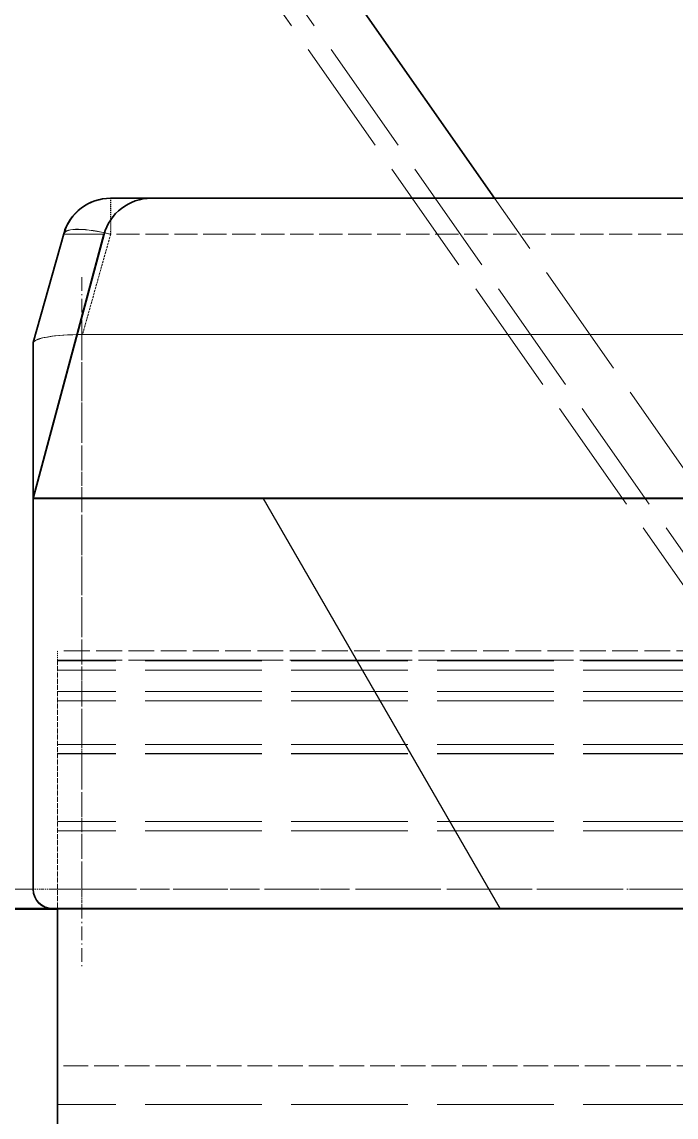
# Model space of a CAD drawing. Header units: millimetres. Extents: x 12184 to 41592, y 8990 to 29785.
# Drawn here: x 23019.1 to 23086.3, y 16817.3 to 16929.8 of the extents above; entities that cross this region are included whole.
import ezdxf

# ---------------------------------------------------------------- set-up
doc = ezdxf.new("R2010")
doc.units = ezdxf.units.MM
doc.linetypes.add('DASHDOT', pattern=[18.5, 12, -3, 0.5, -3])
doc.linetypes.add('DASHED', pattern=[15, 12, -3])

# ---------------------------------------------------------------- blocks, each defined once
blk = doc.blocks.new('A$C55E021B5')
at = {"color": 7, "linetype": 'DASHED', "lineweight": 13}
for p, q in [((135.74, 250.5), (580, 884.97)), ((138.08, 250.5), (580, 881.62)), ((173.83, 313.61), (426.95, 675.11)), ((165.85, 627.66), (471.85, 627.66)), ((165.85, 627.57), (471.85, 627.57)), ((165.85, 626.62), (471.85, 626.62)), ((165.85, 626.62), (471.85, 626.62)), ((165.85, 624.42), (471.85, 624.42)), ((165.85, 623.46), (471.85, 623.46)), ((165.85, 623.46), (471.85, 623.46)), ((165.85, 619), (471.85, 619)), ((165.85, 618.04), (471.85, 618.04)), ((165.85, 618.04), (471.85, 618.04)), ((165.85, 611.07), (471.85, 611.07)), ((165.85, 610.11), (471.85, 610.11)), ((165.85, 610.11), (471.85, 610.11)), ((165.85, 581.99), (471.85, 581.99))]:
    blk.add_line(p, q, dxfattribs=at)
at = {"color": 7, "lineweight": 35, "ltscale": 0.422421}
blk.add_line((426.95, 675.11), (572.33, 882.73), dxfattribs=at)
at = {"color": 7, "lineweight": 35, "ltscale": 0.184631}
blk.add_line((462.24, 675.11), (351.46, 675.11), dxfattribs=at)
at = {"color": 7, "lineweight": 35, "ltscale": 0.006926}
blk.add_line((462.24, 675.11), (466.39, 675.11), dxfattribs=at)
at = {"color": 7, "linetype": 'DASHED', "lineweight": 13, "ltscale": 0.006176}
blk.add_line((466.39, 675.11), (466.39, 671.41), dxfattribs=at)
at = {"color": 7, "linetype": 'DASHED', "lineweight": 13, "ltscale": 0.198483}
blk.add_line((347.3, 671.41), (466.39, 671.41), dxfattribs=at)
at = {"color": 7, "linetype": 'DASHED', "lineweight": 13, "ltscale": 0.017821}
blk.add_line((466.39, 671.41), (469.28, 661.11), dxfattribs=at)
at = {"color": 7, "lineweight": 35, "ltscale": 0.046803}
blk.add_line((467.07, 671.41), (474.35, 644.28), dxfattribs=at)
at = {"color": 7, "lineweight": 13, "ltscale": 0.006908}
blk.add_line((471.22, 671.41), (467.07, 671.41), dxfattribs=at)
at = {"color": 7, "lineweight": 35, "ltscale": 0.019325}
blk.add_line((474.34, 660.3), (471.21, 671.46), dxfattribs=at)
at = {"color": 7, "lineweight": 13, "ltscale": 0.019295}
blk.add_line((474.35, 660.26), (471.22, 671.41), dxfattribs=at)
at = {"color": 7, "linetype": 'DASHDOT', "lineweight": 13, "ltscale": 0.118001}
blk.add_line((469.35, 667.01), (469.35, 596.21), dxfattribs=at)
at = {"color": 7, "linetype": 'DASHED', "lineweight": 13, "ltscale": 0.208334}
for p, q in [((469.35, 661.11), (344.35, 661.11)), ((469.35, 604.11), (344.35, 604.11))]:
    blk.add_line(p, q, dxfattribs=at)
at = {"color": 7, "linetype": 'DASHED', "lineweight": 13, "ltscale": 0.208121}
blk.add_line((344.41, 661.11), (469.28, 661.11), dxfattribs=at)
at = {"color": 7, "linetype": 'DASHED', "lineweight": 13, "ltscale": 0.095}
blk.add_line((469.35, 661.11), (469.35, 604.11), dxfattribs=at)
at = {"color": 7, "lineweight": 35, "ltscale": 0.026629}
blk.add_line((474.35, 644.28), (474.35, 660.26), dxfattribs=at)
at = {"color": 7, "lineweight": 35, "ltscale": 0.026579}
blk.add_line((474.35, 644.28), (474.35, 660.23), dxfattribs=at)
at = {"color": 7, "lineweight": 35, "ltscale": 0.225}
blk.add_line((474.35, 644.28), (339.35, 644.28), dxfattribs=at)
blk.add_line((474.35, 644.28), (339.35, 644.28), dxfattribs=at)
at = {"color": 7, "lineweight": 13, "ltscale": 0.081158}
blk.add_line((450.72, 644.28), (426.37, 602.11), dxfattribs=at)
at = {"color": 7, "lineweight": 35, "ltscale": 0.066952}
blk.add_line((474.35, 644.28), (474.35, 604.11), dxfattribs=at)
at = {"color": 7, "linetype": 'DASHED', "lineweight": 13, "ltscale": 0.220833}
for p, q in [((339.35, 628.61), (471.85, 628.61)), ((339.35, 627.66), (471.85, 627.66))]:
    blk.add_line(p, q, dxfattribs=at)
at = {"color": 7, "linetype": 'DASHED', "lineweight": 13, "ltscale": 0.001594}
blk.add_line((471.85, 627.66), (471.85, 628.61), dxfattribs=at)
at = {"color": 7, "linetype": 'DASHED', "lineweight": 13, "ltscale": 0.042573}
blk.add_line((471.85, 627.66), (471.85, 602.11), dxfattribs=at)
at = {"color": 7, "linetype": 'DASHDOT', "lineweight": 13, "ltscale": 0.25}
blk.add_line((481.85, 604.11), (331.85, 604.11), dxfattribs=at)
at = {"color": 7, "linetype": 'DASHED', "lineweight": 13, "ltscale": 0.008334}
blk.add_line((474.35, 604.11), (469.35, 604.11), dxfattribs=at)
at = {"color": 7, "linetype": 'DASHED', "lineweight": 13, "ltscale": 0.003333}
blk.add_line((469.35, 602.11), (469.35, 604.11), dxfattribs=at)
at = {"color": 7, "lineweight": 35, "ltscale": 0.218333}
blk.add_line((341.35, 602.11), (472.35, 602.11), dxfattribs=at)
at = {"color": 7, "lineweight": 35, "ltscale": 0.21}
blk.add_line((345.85, 602.11), (471.85, 602.11), dxfattribs=at)
at = {"color": 7, "linetype": 'DASHED', "lineweight": 13, "ltscale": 5.49316e-05}
blk.add_line((471.85, 602.11), (471.85, 602.08), dxfattribs=at)
at = {"color": 7, "lineweight": 35, "ltscale": 0.026667}
for p, q in [((487.85, 602.11), (471.85, 602.11)), ((487.85, 602.08), (471.85, 602.08))]:
    blk.add_line(p, q, dxfattribs=at)
at = {"color": 7, "lineweight": 35, "ltscale": 0.436612}
blk.add_line((471.85, 602.11), (471.85, 340.15), dxfattribs=at)
at = {"color": 7, "lineweight": 35, "ltscale": 0.436557}
blk.add_line((471.85, 602.08), (471.85, 340.15), dxfattribs=at)
at = {"color": 7, "linetype": 'DASHED', "lineweight": 13, "ltscale": 0.21}
blk.add_line((345.85, 585.97), (471.85, 585.97), dxfattribs=at)
at = {"color": 7, "lineweight": 35}
for centre, radius, start, end in [((462.24, 670.11), 5, 15.0447, 90.0241), ((466.39, 670.11), 5, 15.6913, 90), ((474.2, 660.26), 0.151, 0.1268, 15.8816), ((472.35, 604.11), 2, 270, 360)]:
    blk.add_arc(centre, radius, start, end, dxfattribs=at)
at = {"color": 7, "lineweight": 13}
for major_axis, ratio, start_param, end_param in [((0, -5), 0.998883, 1.832596, 3.141593), ((4.81, 1.35), 0.249786, 6.236037, 6.283185)]:
    blk.add_ellipse((466.39, 670.11), major_axis=major_axis, ratio=ratio, start_param=start_param, end_param=end_param, dxfattribs=at)
at = {"color": 7, "linetype": 'DASHED', "lineweight": 13}
for centre, major_axis, ratio, start_param, end_param in [((466.39, 670.11), (4.81, 1.35), 0.249786, 6.283185, 7.783926), ((469.17, 660.24), (-5.18, -0.02), 0.168137, 3.188074, 4.688815), ((469.35, 660.23), (-5, 0), 0.176327, 3.141593, 4.712389)]:
    blk.add_ellipse(centre, major_axis=major_axis, ratio=ratio, start_param=start_param, end_param=end_param, dxfattribs=at)
blk = doc.blocks.new('1')
at = {"color": 7, "linetype": 'DASHED', "lineweight": 13}
for p, q in [((23358.91, 16487.1), (22914.65, 17121.57)), ((23356.56, 16487.1), (22914.65, 17118.22)), ((23320.82, 16550.22), (23067.69, 16911.72)), ((23328.8, 16864.26), (23022.8, 16864.26)), ((23328.8, 16864.18), (23022.8, 16864.18)), ((23328.8, 16863.22), (23022.8, 16863.22)), ((23328.8, 16863.22), (23022.8, 16863.22)), ((23328.8, 16861.02), (23022.8, 16861.02)), ((23328.8, 16860.06), (23022.8, 16860.06)), ((23328.8, 16860.06), (23022.8, 16860.06)), ((23328.8, 16855.6), (23022.8, 16855.6)), ((23328.8, 16854.65), (23022.8, 16854.65)), ((23328.8, 16854.65), (23022.8, 16854.65)), ((23328.8, 16847.67), (23022.8, 16847.67)), ((23328.8, 16846.71), (23022.8, 16846.71)), ((23328.8, 16846.71), (23022.8, 16846.71)), ((23328.8, 16818.59), (23022.8, 16818.59))]:
    blk.add_line(p, q, dxfattribs=at)
at = {"color": 7, "lineweight": 35, "ltscale": 0.422421}
blk.add_line((23067.69, 16911.72), (22922.32, 17119.33), dxfattribs=at)
at = {"color": 7, "linetype": 'DASHED', "lineweight": 13, "ltscale": 0.006176}
blk.add_line((23028.25, 16911.72), (23028.25, 16908.01), dxfattribs=at)
at = {"color": 7, "lineweight": 35, "ltscale": 0.006926}
blk.add_line((23032.41, 16911.72), (23028.25, 16911.72), dxfattribs=at)
at = {"color": 7, "lineweight": 35, "ltscale": 0.184631}
blk.add_line((23032.41, 16911.72), (23143.19, 16911.72), dxfattribs=at)
at = {"color": 7, "lineweight": 35, "ltscale": 0.019325}
blk.add_line((23020.3, 16896.91), (23023.44, 16908.07), dxfattribs=at)
at = {"color": 7, "lineweight": 35, "ltscale": 0.046803}
blk.add_line((23027.57, 16908.01), (23020.3, 16880.89), dxfattribs=at)
at = {"color": 7, "lineweight": 13, "ltscale": 0.019295}
blk.add_line((23020.3, 16896.86), (23023.43, 16908.01), dxfattribs=at)
at = {"color": 7, "lineweight": 13, "ltscale": 0.006908}
blk.add_line((23023.43, 16908.01), (23027.57, 16908.01), dxfattribs=at)
at = {"color": 7, "linetype": 'DASHED', "lineweight": 13, "ltscale": 0.017821}
blk.add_line((23028.25, 16908.01), (23025.36, 16897.72), dxfattribs=at)
at = {"color": 7, "linetype": 'DASHED', "lineweight": 13, "ltscale": 0.198483}
blk.add_line((23147.34, 16908.01), (23028.25, 16908.01), dxfattribs=at)
at = {"color": 7, "linetype": 'DASHDOT', "lineweight": 13, "ltscale": 0.118001}
blk.add_line((23025.3, 16903.62), (23025.3, 16832.82), dxfattribs=at)
at = {"color": 7, "linetype": 'DASHED', "lineweight": 13, "ltscale": 0.095}
blk.add_line((23025.3, 16897.72), (23025.3, 16840.72), dxfattribs=at)
at = {"color": 7, "linetype": 'DASHED', "lineweight": 13, "ltscale": 0.208334}
for p, q in [((23025.3, 16897.72), (23150.3, 16897.72)), ((23025.3, 16840.72), (23150.3, 16840.72))]:
    blk.add_line(p, q, dxfattribs=at)
at = {"color": 7, "linetype": 'DASHED', "lineweight": 13, "ltscale": 0.208121}
blk.add_line((23150.24, 16897.72), (23025.36, 16897.72), dxfattribs=at)
at = {"color": 7, "lineweight": 35, "ltscale": 0.026629}
blk.add_line((23020.3, 16880.89), (23020.3, 16896.86), dxfattribs=at)
at = {"color": 7, "lineweight": 35, "ltscale": 0.026579}
blk.add_line((23020.3, 16880.89), (23020.3, 16896.83), dxfattribs=at)
at = {"color": 7, "lineweight": 35, "ltscale": 0.225}
blk.add_line((23020.3, 16880.89), (23155.3, 16880.89), dxfattribs=at)
blk.add_line((23020.3, 16880.89), (23155.3, 16880.89), dxfattribs=at)
at = {"color": 7, "lineweight": 35, "ltscale": 0.066952}
blk.add_line((23020.3, 16880.89), (23020.3, 16840.72), dxfattribs=at)
at = {"color": 7, "lineweight": 13, "ltscale": 0.081158}
blk.add_line((23043.93, 16880.89), (23068.28, 16838.72), dxfattribs=at)
at = {"color": 7, "linetype": 'DASHED', "lineweight": 13, "ltscale": 0.001594}
blk.add_line((23022.8, 16864.26), (23022.8, 16865.22), dxfattribs=at)
at = {"color": 7, "linetype": 'DASHED', "lineweight": 13, "ltscale": 0.220833}
for p, q in [((23155.3, 16865.22), (23022.8, 16865.22)), ((23155.3, 16864.26), (23022.8, 16864.26))]:
    blk.add_line(p, q, dxfattribs=at)
at = {"color": 7, "linetype": 'DASHED', "lineweight": 13, "ltscale": 0.042573}
blk.add_line((23022.8, 16864.26), (23022.8, 16838.72), dxfattribs=at)
at = {"color": 7, "linetype": 'DASHDOT', "lineweight": 13, "ltscale": 0.25}
blk.add_line((23012.8, 16840.72), (23162.8, 16840.72), dxfattribs=at)
at = {"color": 7, "linetype": 'DASHED', "lineweight": 13, "ltscale": 0.008334}
blk.add_line((23020.3, 16840.72), (23025.3, 16840.72), dxfattribs=at)
at = {"color": 7, "linetype": 'DASHED', "lineweight": 13, "ltscale": 0.003333}
blk.add_line((23025.3, 16838.72), (23025.3, 16840.72), dxfattribs=at)
at = {"color": 7, "lineweight": 35, "ltscale": 0.026667}
for p, q in [((23006.8, 16838.72), (23022.8, 16838.72)), ((23006.8, 16838.68), (23022.8, 16838.68))]:
    blk.add_line(p, q, dxfattribs=at)
at = {"color": 7, "lineweight": 35, "ltscale": 0.218333}
blk.add_line((23153.3, 16838.72), (23022.3, 16838.72), dxfattribs=at)
at = {"color": 7, "linetype": 'DASHED', "lineweight": 13, "ltscale": 5.49316e-05}
blk.add_line((23022.8, 16838.72), (23022.8, 16838.68), dxfattribs=at)
at = {"color": 7, "lineweight": 35, "ltscale": 0.21}
blk.add_line((23148.8, 16838.72), (23022.8, 16838.72), dxfattribs=at)
at = {"color": 7, "lineweight": 35, "ltscale": 0.436612}
blk.add_line((23022.8, 16838.72), (23022.8, 16576.75), dxfattribs=at)
at = {"color": 7, "lineweight": 35, "ltscale": 0.436557}
blk.add_line((23022.8, 16838.68), (23022.8, 16576.75), dxfattribs=at)
at = {"color": 7, "linetype": 'DASHED', "lineweight": 13, "ltscale": 0.21}
blk.add_line((23148.8, 16822.57), (23022.8, 16822.57), dxfattribs=at)
at = {"color": 7, "lineweight": 35}
for centre, radius, start, end in [((23028.25, 16906.72), 5, 90, 164.3087), ((23032.41, 16906.71), 5, 89.9759, 164.9553), ((23020.45, 16896.86), 0.151, 164.1184, 179.8732), ((23022.3, 16840.72), 2, 180, 270)]:
    blk.add_arc(centre, radius, start, end, dxfattribs=at)
at = {"color": 7, "lineweight": 13, "extrusion": (0, 0, -1)}
for major_axis, ratio, start_param in [((0, 5), 0.998883, -1.308997), ((-4.81, 1.35), 0.249786, -0.047148)]:
    blk.add_ellipse((23028.25, 16906.72), major_axis=major_axis, ratio=ratio, start_param=start_param, end_param=0, dxfattribs=at)
at = {"color": 7, "linetype": 'DASHED', "lineweight": 13, "extrusion": (0, 0, -1)}
for centre, major_axis, ratio, start_param, end_param in [((23028.25, 16906.72), (-4.81, 1.35), 0.249786, 0, 1.500741), ((23025.3, 16896.83), (-5, 0), 0.176327, 0, 1.570796), ((23025.48, 16896.84), (-5.18, 0.02), 0.168137, 0.046482, 1.547222)]:
    blk.add_ellipse(centre, major_axis=major_axis, ratio=ratio, start_param=start_param, end_param=end_param, dxfattribs=at)
at = {"xscale": -1}
blk.add_blockref('A$C55E021B5', (23494.65, 16236.6), dxfattribs=at)

msp = doc.modelspace()

# ---------------------------------------------------------------- block references
msp.add_blockref('1', (0, 0))

doc.saveas('drawing.dxf')
